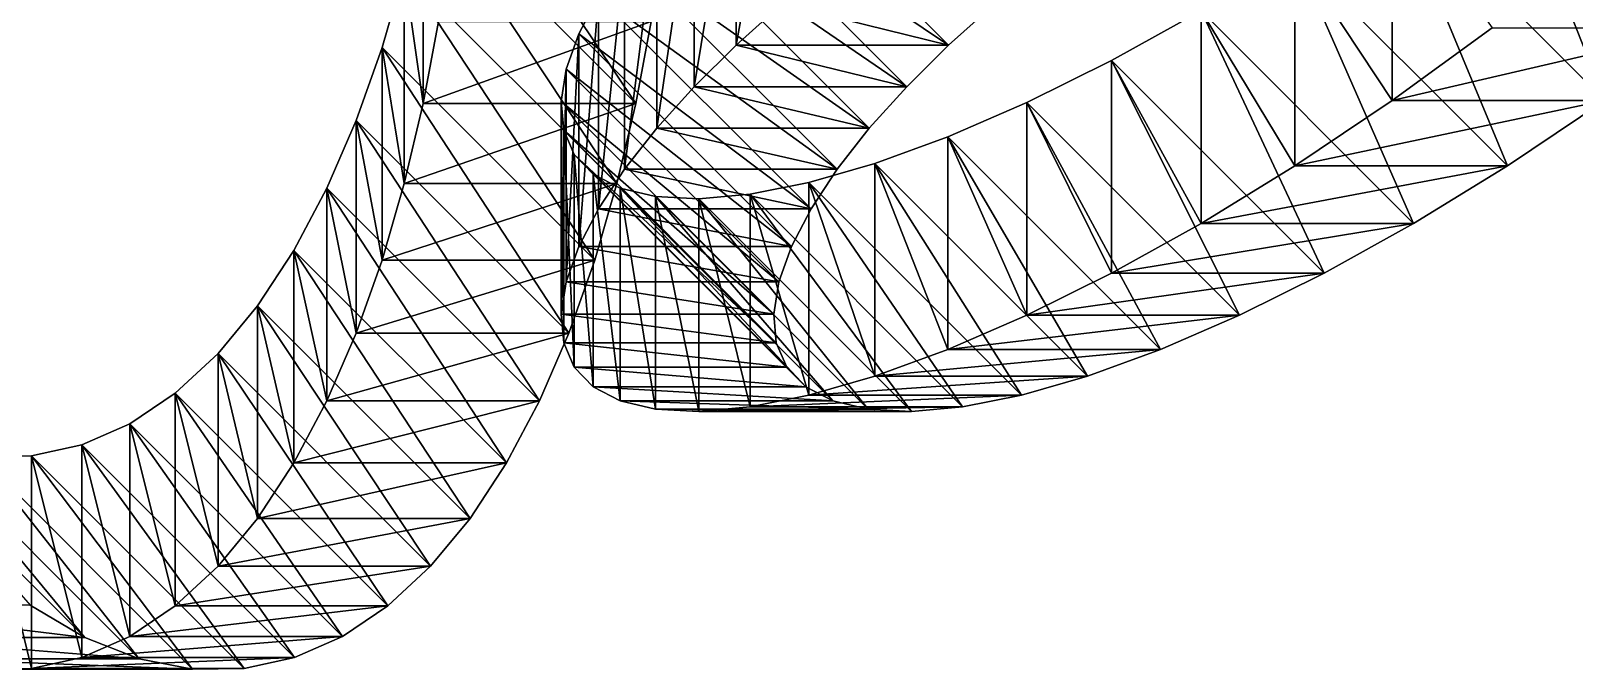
# Model space of a CAD drawing. Header units: metres. Extents: x -448 to 2284, y -539 to 1744.
# Drawn here: x 519 to 1426, y -539 to -163 of the extents above; entities that cross this region are included whole.
import ezdxf

# ---------------------------------------------------------------- set-up
doc = ezdxf.new("R2010")
doc.units = ezdxf.units.M

msp = doc.modelspace()

# ---------------------------------------------------------------- linework, layer by layer
for points in [[(960.22424, -22.831543, -4558.0615), (933.30426, -171.93018, -4679.053), (960.22424, -147.83154, -4683.0615), (960.22437, -147.83144, -4683.0615)], [(933.30426, -171.93018, -4679.053), (960.22424, -22.831543, -4558.0615), (933.30426, -46.930176, -4554.053), (933.3044, -46.930077, -4554.053)], [(874.3274, -206.15509, -4031.3945), (758.3785, -32.99292, -3990.612), (749.3274, -81.15509, -3906.3945), (749.3275, -81.15499, -3906.3945)], [(758.3785, -32.99292, -3990.612), (874.3274, -206.15509, -4031.3945), (883.3785, -157.99292, -4115.612), (883.3786, -157.99281, -4115.612)], [(1444.0503, -204.4206, -4773.8584), (1377.8301, -36.742676, -4682.365), (1319.0503, -79.42059, -4648.8584), (1319.0504, -79.420494, -4648.8584)], [(1377.8301, -36.742676, -4682.365), (1444.0503, -204.4206, -4773.8584), (1502.8301, -161.74268, -4807.365), (1502.8302, -161.74257, -4807.365)], [(1058.3042, -171.93018, -4679.053), (908.6336, -71.32898, -4548.6094), (933.30426, -46.930176, -4554.053), (933.3044, -46.930077, -4554.053)], [(933.30426, -46.930176, -4554.053), (908.6336, -196.32898, -4673.6094), (933.30426, -171.93018, -4679.053), (933.3044, -171.93007, -4679.053)], [(908.6336, -196.32898, -4673.6094), (933.30426, -46.930176, -4554.053), (908.6336, -71.32898, -4548.6094), (908.6337, -71.32888, -4548.6094)], [(933.30426, -46.930176, -4554.053), (1085.2242, -147.83154, -4683.0615), (1058.3042, -171.93018, -4679.053), (1058.3043, -171.93007, -4679.053)], [(1033.6335, -196.32898, -4673.6094), (886.6627, -95.701416, -4542.035), (908.6336, -71.32898, -4548.6094), (908.6337, -71.32888, -4548.6094)], [(908.6336, -71.32898, -4548.6094), (886.6627, -220.70142, -4667.035), (908.6336, -196.32898, -4673.6094), (908.6337, -196.32887, -4673.6094)], [(886.6627, -220.70142, -4667.035), (908.6336, -71.32898, -4548.6094), (886.6627, -95.701416, -4542.035), (886.66284, -95.70132, -4542.035)], [(908.6336, -71.32898, -4548.6094), (1058.3042, -171.93018, -4679.053), (1033.6335, -196.32898, -4673.6094), (1033.6337, -196.32887, -4673.6094)], [(749.3274, -206.15509, -4031.3945), (738.2976, -128.10742, -3823.0002), (749.3274, -81.15509, -3906.3945), (749.3275, -81.15499, -3906.3945)], [(863.2976, -253.10742, -3948.0002), (749.3274, -81.15509, -3906.3945), (738.2976, -128.10742, -3823.0002), (738.2977, -128.10732, -3823.0002)], [(749.3274, -81.15509, -3906.3945), (863.2976, -253.10742, -3948.0002), (874.3274, -206.15509, -4031.3945), (874.3275, -206.15498, -4031.3945)], [(749.3274, -81.15509, -3906.3945), (758.3785, -157.99292, -4115.612), (749.3274, -206.15509, -4031.3945), (749.3275, -206.15498, -4031.3945)], [(1319.0503, -204.4206, -4773.8584), (1261.8372, -117.757324, -4618.404), (1319.0503, -79.42059, -4648.8584), (1319.0504, -79.420494, -4648.8584)], [(1386.8372, -242.75732, -4743.404), (1319.0503, -79.42059, -4648.8584), (1261.8372, -117.757324, -4618.404), (1261.8373, -117.757225, -4618.404)], [(1319.0503, -79.42059, -4648.8584), (1386.8372, -242.75732, -4743.404), (1444.0503, -204.4206, -4773.8584), (1444.0504, -204.42049, -4773.8584)], [(1319.0503, -79.42059, -4648.8584), (1377.8301, -161.74268, -4807.365), (1319.0503, -204.4206, -4773.8584), (1319.0504, -204.42049, -4773.8584)], [(1011.6627, -220.70142, -4667.035), (867.8055, -119.70984, -4534.6455), (886.6627, -95.701416, -4542.035), (886.66284, -95.70132, -4542.035)], [(886.6627, -95.701416, -4542.035), (867.8055, -244.70984, -4659.6455), (886.6627, -220.70142, -4667.035), (886.66284, -220.70131, -4667.035)], [(867.8055, -244.70984, -4659.6455), (886.6627, -95.701416, -4542.035), (867.8055, -119.70984, -4534.6455), (867.8056, -119.70974, -4534.6455)], [(886.6627, -95.701416, -4542.035), (1033.6335, -196.32898, -4673.6094), (1011.6627, -220.70142, -4667.035), (1011.66284, -220.70131, -4667.035)], [(1261.8372, -242.75732, -4743.404), (1206.6624, -151.62451, -4591.1196), (1261.8372, -117.757324, -4618.404), (1261.8373, -117.757225, -4618.404)], [(1331.6624, -276.6245, -4716.1196), (1261.8372, -117.757324, -4618.404), (1206.6624, -151.62451, -4591.1196), (1206.6625, -151.6244, -4591.1196)], [(1261.8372, -117.757324, -4618.404), (1331.6624, -276.6245, -4716.1196), (1386.8372, -242.75732, -4743.404), (1386.8373, -242.75722, -4743.404)], [(1261.8372, -117.757324, -4618.404), (1319.0503, -204.4206, -4773.8584), (1261.8372, -242.75732, -4743.404), (1261.8373, -242.75722, -4743.404)], [(992.8055, -244.70984, -4659.6455), (852.44214, -143.00177, -4526.773), (867.8055, -119.70984, -4534.6455), (867.8056, -119.70974, -4534.6455)], [(867.8055, -119.70984, -4534.6455), (852.44214, -268.00177, -4651.773), (867.8055, -244.70984, -4659.6455), (867.8056, -244.70973, -4659.6455)], [(852.44214, -268.00177, -4651.773), (867.8055, -119.70984, -4534.6455), (852.44214, -143.00177, -4526.773), (852.44226, -143.00166, -4526.773)], [(867.8055, -119.70984, -4534.6455), (1011.6627, -220.70142, -4667.035), (992.8055, -244.70984, -4659.6455), (992.8056, -244.70973, -4659.6455)], [(738.2976, -253.10742, -3948.0002), (725.21533, -173.27533, -3741.0474), (738.2976, -128.10742, -3823.0002), (738.2977, -128.10732, -3823.0002)], [(850.21533, -298.27533, -3866.0474), (738.2976, -128.10742, -3823.0002), (725.21533, -173.27533, -3741.0474), (725.21545, -173.27522, -3741.0474)], [(738.2976, -128.10742, -3823.0002), (850.21533, -298.27533, -3866.0474), (863.2976, -253.10742, -3948.0002), (863.2977, -253.10732, -3948.0002)], [(738.2976, -128.10742, -3823.0002), (749.3274, -206.15509, -4031.3945), (738.2976, -253.10742, -3948.0002), (738.2977, -253.10732, -3948.0002)], [(977.44214, -268.00177, -4651.773), (840.91077, -165.21686, -4518.76), (852.44214, -143.00177, -4526.773), (852.44226, -143.00166, -4526.773)], [(852.44214, -143.00177, -4526.773), (840.91077, -290.21686, -4643.76), (852.44214, -268.00177, -4651.773), (852.44226, -268.00168, -4651.773)], [(840.91077, -290.21686, -4643.76), (852.44214, -143.00177, -4526.773), (840.91077, -165.21686, -4518.76), (840.9109, -165.21675, -4518.76)], [(852.44214, -143.00177, -4526.773), (992.8055, -244.70984, -4659.6455), (977.44214, -268.00177, -4651.773), (977.44226, -268.00168, -4651.773)], [(1058.3042, -171.93018, -4679.053), (960.22424, -147.83154, -4683.0615), (933.30426, -171.93018, -4679.053), (933.3044, -171.93007, -4679.053)], [(960.22424, -147.83154, -4683.0615), (1058.3042, -171.93018, -4679.053), (1085.2242, -147.83154, -4683.0615), (1085.2244, -147.83144, -4683.0615)], [(1206.6624, -276.6245, -4716.1196), (1153.979, -180.9408, -4567.0796), (1206.6624, -151.62451, -4591.1196), (1206.6625, -151.6244, -4591.1196)], [(1278.979, -305.9408, -4692.0796), (1206.6624, -151.62451, -4591.1196), (1153.979, -180.9408, -4567.0796), (1153.9791, -180.94069, -4567.0796)], [(1206.6624, -151.62451, -4591.1196), (1278.979, -305.9408, -4692.0796), (1331.6624, -276.6245, -4716.1196), (1331.6625, -276.62442, -4716.1196)], [(1206.6624, -151.62451, -4591.1196), (1261.8372, -242.75732, -4743.404), (1206.6624, -276.6245, -4716.1196), (1206.6625, -276.62442, -4716.1196)], [(883.3785, -157.99292, -4115.612), (749.3274, -206.15509, -4031.3945), (758.3785, -157.99292, -4115.612), (758.3786, -157.99281, -4115.612)], [(749.3274, -206.15509, -4031.3945), (883.3785, -157.99292, -4115.612), (874.3274, -206.15509, -4031.3945), (874.3275, -206.15498, -4031.3945)], [(1502.8301, -161.74268, -4807.365), (1319.0503, -204.4206, -4773.8584), (1377.8301, -161.74268, -4807.365), (1377.8302, -161.74257, -4807.365)], [(1319.0503, -204.4206, -4773.8584), (1502.8301, -161.74268, -4807.365), (1444.0503, -204.4206, -4773.8584), (1444.0504, -204.42049, -4773.8584)], [(965.91077, -290.21686, -4643.76), (833.5032, -185.99707, -4510.946), (840.91077, -165.21686, -4518.76), (840.9109, -165.21675, -4518.76)], [(840.91077, -165.21686, -4518.76), (833.5032, -310.99707, -4635.946), (840.91077, -290.21686, -4643.76), (840.9109, -290.21677, -4643.76)], [(833.5032, -310.99707, -4635.946), (840.91077, -165.21686, -4518.76), (833.5032, -185.99707, -4510.946), (833.5033, -185.99696, -4510.946)], [(840.91077, -165.21686, -4518.76), (977.44214, -268.00177, -4651.773), (965.91077, -290.21686, -4643.76), (965.9109, -290.21677, -4643.76)], [(1033.6335, -196.32898, -4673.6094), (933.30426, -171.93018, -4679.053), (908.6336, -196.32898, -4673.6094), (908.6337, -196.32887, -4673.6094)], [(933.30426, -171.93018, -4679.053), (1033.6335, -196.32898, -4673.6094), (1058.3042, -171.93018, -4679.053), (1058.3043, -171.93007, -4679.053)], [(725.21533, -298.27533, -3866.0474), (710.04114, -216.09277, -3661.148), (725.21533, -173.27533, -3741.0474), (725.21545, -173.27522, -3741.0474)], [(835.04114, -341.09277, -3786.148), (725.21533, -173.27533, -3741.0474), (710.04114, -216.09277, -3661.148), (710.04126, -216.09267, -3661.148)], [(725.21533, -173.27533, -3741.0474), (835.04114, -341.09277, -3786.148), (850.21533, -298.27533, -3866.0474), (850.21545, -298.27524, -3866.0474)], [(725.21533, -173.27533, -3741.0474), (738.2976, -253.10742, -3948.0002), (725.21533, -298.27533, -3866.0474), (725.21545, -298.27524, -3866.0474)], [(1153.979, -305.9408, -4692.0796), (1104.2113, -205.66907, -4546.314), (1153.979, -180.9408, -4567.0796), (1153.9791, -180.94069, -4567.0796)], [(1229.2113, -330.66907, -4671.314), (1153.979, -180.9408, -4567.0796), (1104.2113, -205.66907, -4546.314), (1104.2114, -205.66896, -4546.314)], [(1153.979, -180.9408, -4567.0796), (1229.2113, -330.66907, -4671.314), (1278.979, -305.9408, -4692.0796), (1278.9791, -305.9407, -4692.0796)], [(1153.979, -180.9408, -4567.0796), (1206.6624, -276.6245, -4716.1196), (1153.979, -305.9408, -4692.0796), (1153.9791, -305.9407, -4692.0796)], [(958.5032, -310.99707, -4635.946), (830.46716, -204.9801, -4503.6777), (833.5032, -185.99707, -4510.946), (833.5033, -185.99696, -4510.946)], [(833.5032, -185.99707, -4510.946), (830.46716, -329.9801, -4628.6777), (833.5032, -310.99707, -4635.946), (833.5033, -310.99698, -4635.946)], [(830.46716, -329.9801, -4628.6777), (833.5032, -185.99707, -4510.946), (830.46716, -204.9801, -4503.6777), (830.4673, -204.98, -4503.6777)], [(833.5032, -185.99707, -4510.946), (965.91077, -290.21686, -4643.76), (958.5032, -310.99707, -4635.946), (958.5033, -310.99698, -4635.946)], [(1011.6627, -220.70142, -4667.035), (908.6336, -196.32898, -4673.6094), (886.6627, -220.70142, -4667.035), (886.66284, -220.70131, -4667.035)], [(908.6336, -196.32898, -4673.6094), (1011.6627, -220.70142, -4667.035), (1033.6335, -196.32898, -4673.6094), (1033.6337, -196.32887, -4673.6094)], [(874.3274, -206.15509, -4031.3945), (738.2976, -253.10742, -3948.0002), (749.3274, -206.15509, -4031.3945), (749.3275, -206.15498, -4031.3945)], [(738.2976, -253.10742, -3948.0002), (874.3274, -206.15509, -4031.3945), (863.2976, -253.10742, -3948.0002), (863.2977, -253.10732, -3948.0002)], [(955.46716, -329.9801, -4628.6777), (832, -221.80981, -4497.2974), (830.46716, -204.9801, -4503.6777), (830.4673, -204.98, -4503.6777)], [(830.46716, -204.9801, -4503.6777), (958.5032, -310.99707, -4635.946), (955.46716, -329.9801, -4628.6777), (955.4673, -329.98, -4628.6777)], [(830.46716, -204.9801, -4503.6777), (832, -346.8098, -4622.298), (830.46716, -329.9801, -4628.6777), (830.4673, -329.98, -4628.6777)], [(832, -346.8098, -4622.298), (830.46716, -204.9801, -4503.6777), (832, -221.80981, -4497.2974), (832.0001, -221.80971, -4497.2974)], [(1104.2113, -330.66907, -4671.314), (1057.7483, -225.81262, -4528.815), (1104.2113, -205.66907, -4546.314), (1104.2114, -205.66896, -4546.314)], [(1182.7483, -350.81262, -4653.815), (1104.2113, -205.66907, -4546.314), (1057.7483, -225.81262, -4528.815), (1057.7484, -225.81252, -4528.815)], [(1104.2113, -205.66907, -4546.314), (1182.7483, -350.81262, -4653.815), (1229.2113, -330.66907, -4671.314), (1229.2114, -330.66898, -4671.314)], [(1104.2113, -205.66907, -4546.314), (1153.979, -305.9408, -4692.0796), (1104.2113, -330.66907, -4671.314), (1104.2114, -330.66898, -4671.314)], [(1444.0503, -204.4206, -4773.8584), (1261.8372, -242.75732, -4743.404), (1319.0503, -204.4206, -4773.8584), (1319.0504, -204.42049, -4773.8584)], [(1261.8372, -242.75732, -4743.404), (1444.0503, -204.4206, -4773.8584), (1386.8372, -242.75732, -4743.404), (1386.8373, -242.75722, -4743.404)], [(710.04114, -341.09277, -3786.148), (692.76715, -256.0067, -3583.899), (710.04114, -216.09277, -3661.148), (710.04126, -216.09267, -3661.148)], [(817.76715, -381.0067, -3708.899), (710.04114, -216.09277, -3661.148), (692.76715, -256.0067, -3583.899), (692.7673, -256.00662, -3583.899)], [(710.04114, -216.09277, -3661.148), (817.76715, -381.0067, -3708.899), (835.04114, -341.09277, -3786.148), (835.04126, -341.09268, -3786.148)], [(710.04114, -216.09277, -3661.148), (725.21533, -298.27533, -3866.0474), (710.04114, -341.09277, -3786.148), (710.04126, -341.09268, -3786.148)], [(957, -346.8098, -4622.298), (838.24634, -236.14276, -4492.136), (832, -221.80981, -4497.2974), (832.0001, -221.80971, -4497.2974)], [(832, -221.80981, -4497.2974), (955.46716, -329.9801, -4628.6777), (957, -346.8098, -4622.298), (957.0001, -346.80972, -4622.298)], [(832, -221.80981, -4497.2974), (838.24634, -361.14276, -4617.136), (832, -346.8098, -4622.298), (832.0001, -346.80972, -4622.298)], [(838.24634, -361.14276, -4617.136), (832, -221.80981, -4497.2974), (838.24634, -236.14276, -4492.136), (838.24646, -236.14265, -4492.136)], [(992.8055, -244.70984, -4659.6455), (886.6627, -220.70142, -4667.035), (867.8055, -244.70984, -4659.6455), (867.8056, -244.70973, -4659.6455)], [(886.6627, -220.70142, -4667.035), (992.8055, -244.70984, -4659.6455), (1011.6627, -220.70142, -4667.035), (1011.66284, -220.70131, -4667.035)], [(1057.7483, -350.81262, -4653.815), (1014.94495, -241.42212, -4514.5283), (1057.7483, -225.81262, -4528.815), (1057.7484, -225.81252, -4528.815)], [(1139.945, -366.42212, -4639.5283), (1057.7483, -225.81262, -4528.815), (1014.94495, -241.42212, -4514.5283), (1014.94507, -241.42201, -4514.5283)], [(1057.7483, -225.81262, -4528.815), (1139.945, -366.42212, -4639.5283), (1182.7483, -350.81262, -4653.815), (1182.7484, -350.81253, -4653.815)], [(1057.7483, -225.81262, -4528.815), (1104.2113, -330.66907, -4671.314), (1057.7483, -350.81262, -4653.815), (1057.7484, -350.81253, -4653.815)], [(963.24634, -361.14276, -4617.136), (849.29803, -247.64685, -4488.514), (838.24634, -236.14276, -4492.136), (838.24646, -236.14265, -4492.136)], [(838.24634, -236.14276, -4492.136), (957, -346.8098, -4622.298), (963.24634, -361.14276, -4617.136), (963.24646, -361.14267, -4617.136)], [(838.24634, -236.14276, -4492.136), (849.29803, -372.64685, -4613.514), (838.24634, -361.14276, -4617.136), (838.24646, -361.14267, -4617.136)], [(849.29803, -372.64685, -4613.514), (838.24634, -236.14276, -4492.136), (849.29803, -247.64685, -4488.514), (849.29816, -247.64674, -4488.514)], [(977.44214, -268.00177, -4651.773), (867.8055, -244.70984, -4659.6455), (852.44214, -268.00177, -4651.773), (852.44226, -268.00168, -4651.773)], [(867.8055, -244.70984, -4659.6455), (977.44214, -268.00177, -4651.773), (992.8055, -244.70984, -4659.6455), (992.8056, -244.70973, -4659.6455)], [(1014.94495, -366.42212, -4639.5283), (976.11536, -252.58948, -4503.3613), (1014.94495, -241.42212, -4514.5283), (1014.94507, -241.42201, -4514.5283)], [(1101.1154, -377.58948, -4628.3613), (1014.94495, -241.42212, -4514.5283), (976.11536, -252.58948, -4503.3613), (976.1155, -252.58937, -4503.3613)], [(1014.94495, -241.42212, -4514.5283), (1101.1154, -377.58948, -4628.3613), (1139.945, -366.42212, -4639.5283), (1139.9451, -366.42203, -4639.5283)], [(1014.94495, -241.42212, -4514.5283), (1057.7483, -350.81262, -4653.815), (1014.94495, -366.42212, -4639.5283), (1014.94507, -366.42203, -4639.5283)], [(1386.8372, -242.75732, -4743.404), (1206.6624, -276.6245, -4716.1196), (1261.8372, -242.75732, -4743.404), (1261.8373, -242.75722, -4743.404)], [(1206.6624, -276.6245, -4716.1196), (1386.8372, -242.75732, -4743.404), (1331.6624, -276.6245, -4716.1196), (1331.6625, -276.62442, -4716.1196)], [(863.2976, -253.10742, -3948.0002), (725.21533, -298.27533, -3866.0474), (738.2976, -253.10742, -3948.0002), (738.2977, -253.10732, -3948.0002)], [(725.21533, -298.27533, -3866.0474), (863.2976, -253.10742, -3948.0002), (850.21533, -298.27533, -3866.0474), (850.21545, -298.27524, -3866.0474)], [(974.29803, -372.64685, -4613.514), (865.19385, -256.00647, -4486.738), (849.29803, -247.64685, -4488.514), (849.29816, -247.64674, -4488.514)], [(849.29803, -247.64685, -4488.514), (963.24634, -361.14276, -4617.136), (974.29803, -372.64685, -4613.514), (974.29816, -372.64676, -4613.514)], [(849.29803, -247.64685, -4488.514), (865.19385, -381.00647, -4611.738), (849.29803, -372.64685, -4613.514), (849.29816, -372.64676, -4613.514)], [(865.19385, -381.00647, -4611.738), (849.29803, -247.64685, -4488.514), (865.19385, -256.00647, -4486.738), (865.194, -256.00638, -4486.738)], [(976.11536, -377.58948, -4628.3613), (941.5273, -259.4444, -4495.183), (976.11536, -252.58948, -4503.3613), (976.1155, -252.58937, -4503.3613)], [(1066.5273, -384.4444, -4620.183), (976.11536, -252.58948, -4503.3613), (941.5273, -259.4444, -4495.183), (941.5274, -259.4443, -4495.183)], [(976.11536, -252.58948, -4503.3613), (1066.5273, -384.4444, -4620.183), (1101.1154, -377.58948, -4628.3613), (1101.1155, -377.5894, -4628.3613)], [(976.11536, -252.58948, -4503.3613), (1014.94495, -366.42212, -4639.5283), (976.11536, -377.58948, -4628.3613), (976.1155, -377.5894, -4628.3613)], [(692.76715, -381.0067, -3708.899), (673.4198, -292.4865, -3509.8777), (692.76715, -256.0067, -3583.899), (692.7673, -256.00662, -3583.899)], [(798.4198, -417.4865, -3634.8777), (692.76715, -256.0067, -3583.899), (673.4198, -292.4865, -3509.8777), (673.4199, -292.48642, -3509.8777)], [(692.76715, -256.0067, -3583.899), (798.4198, -417.4865, -3634.8777), (817.76715, -381.0067, -3708.899), (817.7673, -381.00662, -3708.899)], [(692.76715, -256.0067, -3583.899), (710.04114, -341.09277, -3786.148), (692.76715, -381.0067, -3708.899), (692.7673, -381.00662, -3708.899)], [(990.19385, -381.00647, -4611.738), (885.9192, -260.9331, -4487.087), (865.19385, -256.00647, -4486.738), (865.194, -256.00638, -4486.738)], [(865.19385, -256.00647, -4486.738), (974.29803, -372.64685, -4613.514), (990.19385, -381.00647, -4611.738), (990.194, -381.00638, -4611.738)], [(865.19385, -256.00647, -4486.738), (885.9192, -385.9331, -4612.087), (865.19385, -381.00647, -4611.738), (865.194, -381.00638, -4611.738)], [(885.9192, -385.9331, -4612.087), (865.19385, -256.00647, -4486.738), (885.9192, -260.9331, -4487.087), (885.9193, -260.933, -4487.087)], [(1010.9192, -385.9331, -4612.087), (911.40436, -262.15857, -4489.824), (885.9192, -260.9331, -4487.087), (885.9193, -260.933, -4487.087)], [(885.9192, -260.9331, -4487.087), (990.19385, -381.00647, -4611.738), (1010.9192, -385.9331, -4612.087), (1010.9193, -385.933, -4612.087)], [(885.9192, -260.9331, -4487.087), (911.40436, -387.15857, -4614.824), (885.9192, -385.9331, -4612.087), (885.9193, -385.933, -4612.087)], [(911.40436, -387.15857, -4614.824), (885.9192, -260.9331, -4487.087), (911.40436, -262.15857, -4489.824), (911.4045, -262.15848, -4489.824)], [(941.5273, -384.4444, -4620.183), (911.40436, -262.15857, -4489.824), (941.5273, -259.4444, -4495.183), (941.5274, -259.4443, -4495.183)], [(1036.4043, -387.15857, -4614.824), (941.5273, -259.4444, -4495.183), (911.40436, -262.15857, -4489.824), (911.4045, -262.15848, -4489.824)], [(911.40436, -262.15857, -4489.824), (1010.9192, -385.9331, -4612.087), (1036.4043, -387.15857, -4614.824), (1036.4044, -387.15848, -4614.824)], [(911.40436, -262.15857, -4489.824), (941.5273, -384.4444, -4620.183), (911.40436, -387.15857, -4614.824), (911.4045, -387.15848, -4614.824)], [(941.5273, -259.4444, -4495.183), (1036.4043, -387.15857, -4614.824), (1066.5273, -384.4444, -4620.183), (1066.5275, -384.4443, -4620.183)], [(941.5273, -259.4444, -4495.183), (976.11536, -377.58948, -4628.3613), (941.5273, -384.4444, -4620.183), (941.5274, -384.4443, -4620.183)], [(965.91077, -290.21686, -4643.76), (852.44214, -268.00177, -4651.773), (840.91077, -290.21686, -4643.76), (840.9109, -290.21677, -4643.76)], [(852.44214, -268.00177, -4651.773), (965.91077, -290.21686, -4643.76), (977.44214, -268.00177, -4651.773), (977.44226, -268.00168, -4651.773)], [(1331.6624, -276.6245, -4716.1196), (1153.979, -305.9408, -4692.0796), (1206.6624, -276.6245, -4716.1196), (1206.6625, -276.62442, -4716.1196)], [(1153.979, -305.9408, -4692.0796), (1331.6624, -276.6245, -4716.1196), (1278.979, -305.9408, -4692.0796), (1278.9791, -305.9407, -4692.0796)], [(958.5032, -310.99707, -4635.946), (840.91077, -290.21686, -4643.76), (833.5032, -310.99707, -4635.946), (833.5033, -310.99698, -4635.946)], [(840.91077, -290.21686, -4643.76), (958.5032, -310.99707, -4635.946), (965.91077, -290.21686, -4643.76), (965.9109, -290.21677, -4643.76)], [(673.4198, -417.4865, -3634.8777), (652.0572, -325.02527, -3439.6362), (673.4198, -292.4865, -3509.8777), (673.4199, -292.48642, -3509.8777)], [(777.0572, -450.02527, -3564.6362), (673.4198, -292.4865, -3509.8777), (652.0572, -325.02527, -3439.6362), (652.0573, -325.02518, -3439.6362)], [(673.4198, -292.4865, -3509.8777), (777.0572, -450.02527, -3564.6362), (798.4198, -417.4865, -3634.8777), (798.4199, -417.48642, -3634.8777)], [(673.4198, -292.4865, -3509.8777), (692.76715, -381.0067, -3708.899), (673.4198, -417.4865, -3634.8777), (673.4199, -417.48642, -3634.8777)], [(850.21533, -298.27533, -3866.0474), (710.04114, -341.09277, -3786.148), (725.21533, -298.27533, -3866.0474), (725.21545, -298.27524, -3866.0474)], [(710.04114, -341.09277, -3786.148), (850.21533, -298.27533, -3866.0474), (835.04114, -341.09277, -3786.148), (835.04126, -341.09268, -3786.148)], [(1278.979, -305.9408, -4692.0796), (1104.2113, -330.66907, -4671.314), (1153.979, -305.9408, -4692.0796), (1153.9791, -305.9407, -4692.0796)], [(1104.2113, -330.66907, -4671.314), (1278.979, -305.9408, -4692.0796), (1229.2113, -330.66907, -4671.314), (1229.2114, -330.66898, -4671.314)], [(955.46716, -329.9801, -4628.6777), (833.5032, -310.99707, -4635.946), (830.46716, -329.9801, -4628.6777), (830.4673, -329.98, -4628.6777)], [(833.5032, -310.99707, -4635.946), (955.46716, -329.9801, -4628.6777), (958.5032, -310.99707, -4635.946), (958.5033, -310.99698, -4635.946)], [(652.0572, -450.02527, -3564.6362), (628.7702, -353.14722, -3373.6956), (652.0572, -325.02527, -3439.6362), (652.0573, -325.02518, -3439.6362)], [(753.7702, -478.14722, -3498.6956), (652.0572, -325.02527, -3439.6362), (628.7702, -353.14722, -3373.6956), (628.7703, -353.14713, -3373.6956)], [(652.0572, -325.02527, -3439.6362), (753.7702, -478.14722, -3498.6956), (777.0572, -450.02527, -3564.6362), (777.0573, -450.02518, -3564.6362)], [(652.0572, -325.02527, -3439.6362), (673.4198, -417.4865, -3634.8777), (652.0572, -450.02527, -3564.6362), (652.0573, -450.02518, -3564.6362)], [(830.46716, -329.9801, -4628.6777), (957, -346.8098, -4622.298), (955.46716, -329.9801, -4628.6777), (955.4673, -329.98, -4628.6777)], [(957, -346.8098, -4622.298), (830.46716, -329.9801, -4628.6777), (832, -346.8098, -4622.298), (832.0001, -346.80972, -4622.298)], [(1229.2113, -330.66907, -4671.314), (1057.7483, -350.81262, -4653.815), (1104.2113, -330.66907, -4671.314), (1104.2114, -330.66898, -4671.314)], [(1057.7483, -350.81262, -4653.815), (1229.2113, -330.66907, -4671.314), (1182.7483, -350.81262, -4653.815), (1182.7484, -350.81253, -4653.815)], [(835.04114, -341.09277, -3786.148), (692.76715, -381.0067, -3708.899), (710.04114, -341.09277, -3786.148), (710.04126, -341.09268, -3786.148)], [(692.76715, -381.0067, -3708.899), (835.04114, -341.09277, -3786.148), (817.76715, -381.0067, -3708.899), (817.7673, -381.00662, -3708.899)], [(628.7702, -478.14722, -3498.6956), (603.6798, -376.41406, -3312.5415), (628.7702, -353.14722, -3373.6956), (628.7703, -353.14713, -3373.6956)], [(728.6798, -501.41406, -3437.5415), (628.7702, -353.14722, -3373.6956), (603.6798, -376.41406, -3312.5415), (603.67993, -376.41397, -3312.5415)], [(628.7702, -353.14722, -3373.6956), (728.6798, -501.41406, -3437.5415), (753.7702, -478.14722, -3498.6956), (753.7703, -478.14713, -3498.6956)], [(628.7702, -353.14722, -3373.6956), (652.0572, -450.02527, -3564.6362), (628.7702, -478.14722, -3498.6956), (628.7703, -478.14713, -3498.6956)], [(832, -346.8098, -4622.298), (963.24634, -361.14276, -4617.136), (957, -346.8098, -4622.298), (957.0001, -346.80972, -4622.298)], [(963.24634, -361.14276, -4617.136), (832, -346.8098, -4622.298), (838.24634, -361.14276, -4617.136), (838.24646, -361.14267, -4617.136)], [(1182.7483, -350.81262, -4653.815), (1014.94495, -366.42212, -4639.5283), (1057.7483, -350.81262, -4653.815), (1057.7484, -350.81253, -4653.815)], [(1014.94495, -366.42212, -4639.5283), (1182.7483, -350.81262, -4653.815), (1139.945, -366.42212, -4639.5283), (1139.9451, -366.42203, -4639.5283)], [(838.24634, -361.14276, -4617.136), (974.29803, -372.64685, -4613.514), (963.24634, -361.14276, -4617.136), (963.24646, -361.14267, -4617.136)], [(974.29803, -372.64685, -4613.514), (838.24634, -361.14276, -4617.136), (849.29803, -372.64685, -4613.514), (849.29816, -372.64676, -4613.514)], [(1139.945, -366.42212, -4639.5283), (976.11536, -377.58948, -4628.3613), (1014.94495, -366.42212, -4639.5283), (1014.94507, -366.42203, -4639.5283)], [(976.11536, -377.58948, -4628.3613), (1139.945, -366.42212, -4639.5283), (1101.1154, -377.58948, -4628.3613), (1101.1155, -377.5894, -4628.3613)], [(603.6798, -501.41406, -3437.5415), (576.93616, -394.4265, -3256.6182), (603.6798, -376.41406, -3312.5415), (603.67993, -376.41397, -3312.5415)], [(701.93616, -519.4265, -3381.6182), (603.6798, -376.41406, -3312.5415), (576.93616, -394.4265, -3256.6182), (576.9363, -394.42642, -3256.6182)], [(603.6798, -376.41406, -3312.5415), (701.93616, -519.4265, -3381.6182), (728.6798, -501.41406, -3437.5415), (728.67993, -501.41397, -3437.5415)], [(603.6798, -376.41406, -3312.5415), (628.7702, -478.14722, -3498.6956), (603.6798, -501.41406, -3437.5415), (603.67993, -501.41397, -3437.5415)], [(817.76715, -381.0067, -3708.899), (673.4198, -417.4865, -3634.8777), (692.76715, -381.0067, -3708.899), (692.7673, -381.00662, -3708.899)], [(673.4198, -417.4865, -3634.8777), (817.76715, -381.0067, -3708.899), (798.4198, -417.4865, -3634.8777), (798.4199, -417.48642, -3634.8777)], [(849.29803, -372.64685, -4613.514), (990.19385, -381.00647, -4611.738), (974.29803, -372.64685, -4613.514), (974.29816, -372.64676, -4613.514)], [(990.19385, -381.00647, -4611.738), (849.29803, -372.64685, -4613.514), (865.19385, -381.00647, -4611.738), (865.194, -381.00638, -4611.738)], [(865.19385, -381.00647, -4611.738), (1010.9192, -385.9331, -4612.087), (990.19385, -381.00647, -4611.738), (990.194, -381.00638, -4611.738)], [(1010.9192, -385.9331, -4612.087), (865.19385, -381.00647, -4611.738), (885.9192, -385.9331, -4612.087), (885.9193, -385.933, -4612.087)], [(1101.1154, -377.58948, -4628.3613), (941.5273, -384.4444, -4620.183), (976.11536, -377.58948, -4628.3613), (976.1155, -377.5894, -4628.3613)], [(941.5273, -384.4444, -4620.183), (1101.1154, -377.58948, -4628.3613), (1066.5273, -384.4444, -4620.183), (1066.5275, -384.4443, -4620.183)], [(885.9192, -385.9331, -4612.087), (1036.4043, -387.15857, -4614.824), (1010.9192, -385.9331, -4612.087), (1010.9193, -385.933, -4612.087)], [(1036.4043, -387.15857, -4614.824), (885.9192, -385.9331, -4612.087), (911.40436, -387.15857, -4614.824), (911.4045, -387.15848, -4614.824)], [(1066.5273, -384.4444, -4620.183), (911.40436, -387.15857, -4614.824), (941.5273, -384.4444, -4620.183), (941.5274, -384.4443, -4620.183)], [(911.40436, -387.15857, -4614.824), (1066.5273, -384.4444, -4620.183), (1036.4043, -387.15857, -4614.824), (1036.4044, -387.15848, -4614.824)], [(550.44904, -520.0947, -3192.6646), (457.33734, -407.62476, -3092.4692), (425.44904, -395.09473, -3067.6646), (425.44913, -395.09464, -3067.6646)], [(425.44904, -395.09473, -3067.6646), (518.292, -500.9851, -3174.692), (550.44904, -520.0947, -3192.6646), (550.44916, -520.0946, -3192.6646)], [(576.93616, -519.4265, -3381.6182), (548.7168, -406.8319, -3206.3252), (576.93616, -394.4265, -3256.6182), (576.9363, -394.42642, -3256.6182)], [(673.7168, -531.8319, -3331.3252), (576.93616, -394.4265, -3256.6182), (548.7168, -406.8319, -3206.3252), (548.7169, -406.83182, -3206.3252)], [(576.93616, -394.4265, -3256.6182), (673.7168, -531.8319, -3331.3252), (701.93616, -519.4265, -3381.6182), (701.9363, -519.4264, -3381.6182)], [(576.93616, -394.4265, -3256.6182), (603.6798, -501.41406, -3437.5415), (576.93616, -519.4265, -3381.6182), (576.9363, -519.4264, -3381.6182)], [(582.33734, -532.62476, -3217.4692), (488.68286, -413.65515, -3123.9805), (457.33734, -407.62476, -3092.4692), (457.33743, -407.62466, -3092.4692)], [(457.33734, -407.62476, -3092.4692), (550.44904, -520.0947, -3192.6646), (582.33734, -532.62476, -3217.4692), (582.33746, -532.62463, -3217.4692)], [(548.7168, -531.8319, -3331.3252), (519.22375, -413.32544, -3162.0132), (548.7168, -406.8319, -3206.3252), (548.7169, -406.83182, -3206.3252)], [(644.22375, -538.32544, -3287.0132), (548.7168, -406.8319, -3206.3252), (519.22375, -413.32544, -3162.0132), (519.2239, -413.32535, -3162.0132)], [(548.7168, -406.8319, -3206.3252), (644.22375, -538.32544, -3287.0132), (673.7168, -531.8319, -3331.3252), (673.7169, -531.8318, -3331.3252)], [(548.7168, -406.8319, -3206.3252), (576.93616, -519.4265, -3381.6182), (548.7168, -531.8319, -3331.3252), (548.7169, -531.8318, -3331.3252)], [(519.22375, -538.32544, -3287.0132), (488.68286, -413.65515, -3123.9805), (519.22375, -413.32544, -3162.0132), (519.2239, -413.32535, -3162.0132)], [(613.68286, -538.65515, -3248.9805), (519.22375, -413.32544, -3162.0132), (488.68286, -413.65515, -3123.9805), (488.68295, -413.65506, -3123.9805)], [(488.68286, -413.65515, -3123.9805), (582.33734, -532.62476, -3217.4692), (613.68286, -538.65515, -3248.9805), (613.683, -538.655, -3248.9805)], [(488.68286, -413.65515, -3123.9805), (519.22375, -538.32544, -3287.0132), (488.68286, -538.65515, -3248.9805), (488.68295, -538.655, -3248.9805)], [(519.22375, -413.32544, -3162.0132), (613.68286, -538.65515, -3248.9805), (644.22375, -538.32544, -3287.0132), (644.2239, -538.3253, -3287.0132)], [(519.22375, -413.32544, -3162.0132), (548.7168, -531.8319, -3331.3252), (519.22375, -538.32544, -3287.0132), (519.2239, -538.3253, -3287.0132)], [(798.4198, -417.4865, -3634.8777), (652.0572, -450.02527, -3564.6362), (673.4198, -417.4865, -3634.8777), (673.4199, -417.48642, -3634.8777)], [(652.0572, -450.02527, -3564.6362), (798.4198, -417.4865, -3634.8777), (777.0572, -450.02527, -3564.6362), (777.0573, -450.02518, -3564.6362)], [(777.0572, -450.02527, -3564.6362), (628.7702, -478.14722, -3498.6956), (652.0572, -450.02527, -3564.6362), (652.0573, -450.02518, -3564.6362)], [(628.7702, -478.14722, -3498.6956), (777.0572, -450.02527, -3564.6362), (753.7702, -478.14722, -3498.6956), (753.7703, -478.14713, -3498.6956)], [(753.7702, -478.14722, -3498.6956), (603.6798, -501.41406, -3437.5415), (628.7702, -478.14722, -3498.6956), (628.7703, -478.14713, -3498.6956)], [(603.6798, -501.41406, -3437.5415), (753.7702, -478.14722, -3498.6956), (728.6798, -501.41406, -3437.5415), (728.67993, -501.41397, -3437.5415)], [(393.292, -500.9851, -3174.692), (550.44904, -520.0947, -3192.6646), (518.292, -500.9851, -3174.692), (518.2921, -500.98502, -3174.692)], [(550.44904, -520.0947, -3192.6646), (393.292, -500.9851, -3174.692), (425.44904, -520.0947, -3192.6646), (425.44913, -520.0946, -3192.6646)], [(728.6798, -501.41406, -3437.5415), (576.93616, -519.4265, -3381.6182), (603.6798, -501.41406, -3437.5415), (603.67993, -501.41397, -3437.5415)], [(576.93616, -519.4265, -3381.6182), (728.6798, -501.41406, -3437.5415), (701.93616, -519.4265, -3381.6182), (701.9363, -519.4264, -3381.6182)], [(425.44904, -520.0947, -3192.6646), (582.33734, -532.62476, -3217.4692), (550.44904, -520.0947, -3192.6646), (550.44916, -520.0946, -3192.6646)], [(582.33734, -532.62476, -3217.4692), (425.44904, -520.0947, -3192.6646), (457.33734, -532.62476, -3217.4692), (457.33743, -532.62463, -3217.4692)], [(701.93616, -519.4265, -3381.6182), (548.7168, -531.8319, -3331.3252), (576.93616, -519.4265, -3381.6182), (576.9363, -519.4264, -3381.6182)], [(548.7168, -531.8319, -3331.3252), (701.93616, -519.4265, -3381.6182), (673.7168, -531.8319, -3331.3252), (673.7169, -531.8318, -3331.3252)], [(457.33734, -532.62476, -3217.4692), (613.68286, -538.65515, -3248.9805), (582.33734, -532.62476, -3217.4692), (582.33746, -532.62463, -3217.4692)], [(613.68286, -538.65515, -3248.9805), (457.33734, -532.62476, -3217.4692), (488.68286, -538.65515, -3248.9805), (488.68295, -538.655, -3248.9805)], [(673.7168, -531.8319, -3331.3252), (519.22375, -538.32544, -3287.0132), (548.7168, -531.8319, -3331.3252), (548.7169, -531.8318, -3331.3252)], [(519.22375, -538.32544, -3287.0132), (673.7168, -531.8319, -3331.3252), (644.22375, -538.32544, -3287.0132), (644.2239, -538.3253, -3287.0132)], [(644.22375, -538.32544, -3287.0132), (488.68286, -538.65515, -3248.9805), (519.22375, -538.32544, -3287.0132), (519.2239, -538.3253, -3287.0132)], [(488.68286, -538.65515, -3248.9805), (644.22375, -538.32544, -3287.0132), (613.68286, -538.65515, -3248.9805), (613.683, -538.655, -3248.9805)]]:
    msp.add_3dface(points)

doc.saveas('drawing.dxf')
